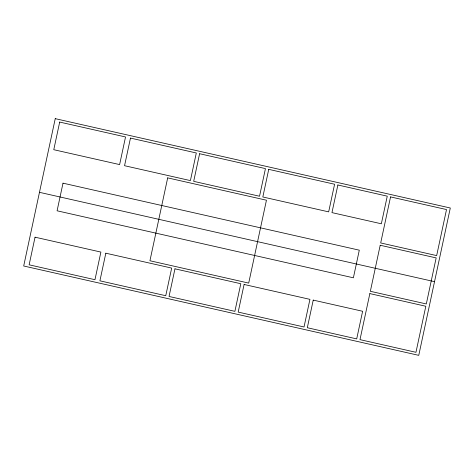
<?xml version="1.0" encoding="UTF-8"?>
<svg xmlns="http://www.w3.org/2000/svg" width="474" height="474" viewBox="0 0 474 474"><rect width="100%" height="100%" fill="white"/><g stroke="black" fill="none" stroke-linecap="round" stroke-linejoin="round"><path stroke-width="0.71" d="M39.472 192.326L434.528 281.675M55.245 118.654L23.7 265.997L418.755 355.346L450.3 208.003L55.245 118.654M35.046 237.184L29.133 264.812L94.972 279.701L100.891 252.073L35.046 237.184M59.688 122.073L53.775 149.701L119.614 164.591L125.533 136.962L59.688 122.073M63.006 183.165L57.087 210.794L353.385 277.805L359.298 250.177L63.006 183.165M105.826 253.193L99.913 280.821L165.758 295.711L171.671 268.083L105.826 253.193M130.469 138.082L124.555 165.71L190.4 180.6L196.313 152.972L130.469 138.082M167.683 177.874L149.938 260.753L248.702 283.096L266.447 200.212L167.683 177.874M174.959 268.829L169.046 296.457L234.891 311.347L240.804 283.719L174.959 268.829M199.601 153.718L193.688 181.346L259.533 196.236L265.446 168.608L199.601 153.718M244.098 284.465L238.185 312.093L304.024 326.983L309.937 299.355L244.098 284.465M268.74 169.354L262.827 196.983L328.666 211.872L334.585 184.244L268.74 169.354M313.231 300.101L307.318 327.73L356.703 338.898L362.616 311.27L313.231 300.101M337.873 184.99L331.96 212.619L381.345 223.787L387.258 196.159L337.873 184.99M369.85 293.596L359.991 339.639L415.959 352.301L425.818 306.257L369.85 293.596M380.201 245.248L370.342 291.297L426.31 303.952L436.163 257.909L380.201 245.248M390.546 196.906L380.693 242.949L436.661 255.605L446.514 209.561L390.546 196.906"/></g></svg>
